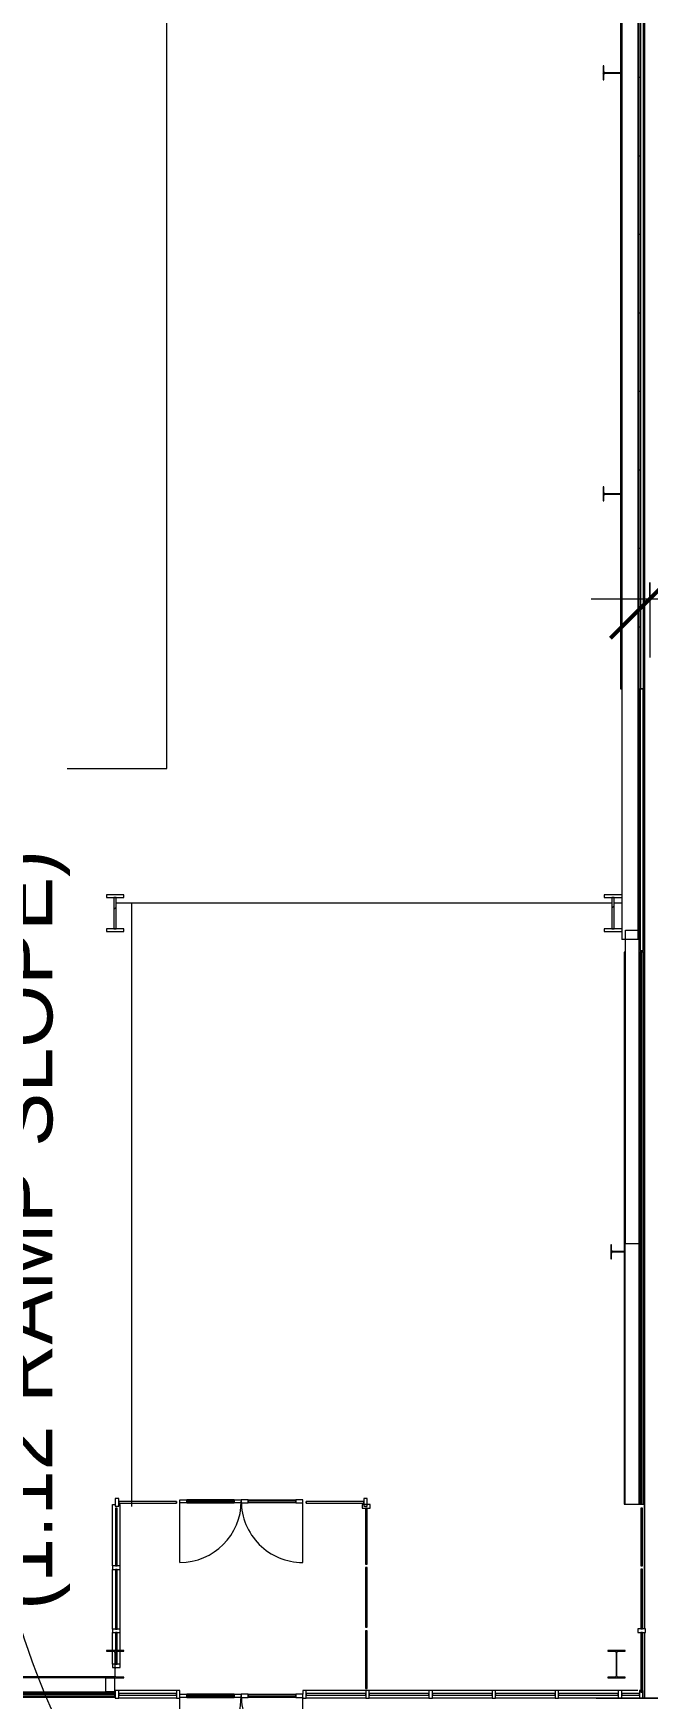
# Model space of a CAD drawing. Header units: inches. Extents: x 1 to 127281, y -26064 to 104775.
# Drawn here: x 25934 to 26286, y -22799 to -21845 of the extents above; entities that cross this region are included whole.
import ezdxf

# ---------------------------------------------------------------- set-up
doc = ezdxf.new("R2010")
doc.units = ezdxf.units.IN
doc.header["$MEASUREMENT"] = 0
for name, color, linetype, lineweight in [('A-ANNO-DIMS', 211, 'Continuous', 9), ('A-ANNO-DIMS-360', 211, 'Continuous', 9), ('A-AREA', 32, 'Continuous', 9), ('A-DOOR', 31, 'Continuous', 9), ('A-FLOR', 192, 'Continuous', 9), ('A-GLAZ-CURT', 52, 'Continuous', 9), ('A-GLAZ-CWMG', 51, 'Continuous', 9), ('A-WALL', 113, 'Continuous', 9), ('A-WALL-PATT', 111, 'Continuous', 15), ('C-BLDG-PADS', 91, 'Continuous', 9), ('C-TOPO', 7, 'Continuous', 9), ('L-SITE-WALL', 31, 'Continuous', 9), ('S-BEAM', 12, 'Continuous', 9), ('S-COLS', 52, 'Continuous', 9)]:
    doc.layers.add(name, color=color, linetype=linetype, lineweight=lineweight)
doc.styles.add('Arial_1', font='arial.ttf', dxfattribs={"height": 33.194237})
doc.dimstyles.new('Linear_-_3_32__Arial', dxfattribs={"dimscale": 12, "dimtxt": 33.75, "dimasz": 3.75, "dimexe": 2.8125, "dimexo": 1.875, "dimgap": 1.875, "dimtad": 1, "dimdec": 4, "dimrnd": 0.0625, "dimzin": 1, "dimdsep": 46, "dimlunit": 4, "dimtxsty": 'Arial_1', "dimblk1": 'OBLIQUE', "dimblk2": 'OBLIQUE', "dimsah": 1, "dimcen": 0.09, "dimdle": 2.8125, "dimazin": 0, "dimtfac": 1, "dimtdec": 4, "dimtix": 1, "dimtmove": 1, "dimatfit": 3, "dimfxl": 1, "dimtvp": 1, "dimtfill": 1, "dimfrac": 2, "dimtolj": 1, "dimtzin": 0, "dimarcsym": 2})
doc.dimstyles.new('Linear_-_3_32__Arial_1', dxfattribs={"dimscale": 12, "dimtxt": 33.75, "dimasz": 3.75, "dimexe": 2.8125, "dimexo": 1.875, "dimgap": 1.875, "dimtad": 1, "dimdec": 4, "dimrnd": 0.0625, "dimzin": 1, "dimdsep": 46, "dimlunit": 4, "dimtxsty": 'Arial_1', "dimblk1": 'OBLIQUE', "dimblk2": 'OBLIQUE', "dimsah": 1, "dimcen": 0.09, "dimdle": 2.8125, "dimazin": 0, "dimtfac": 1, "dimtdec": 4, "dimtix": 1, "dimtmove": 0, "dimatfit": 3, "dimfxl": 1, "dimtvp": 1, "dimtfill": 1, "dimfrac": 2, "dimtolj": 1, "dimtzin": 0, "dimarcsym": 2})
pattern_1 = [(0, (0, 0), (0, 45), []), (90, (0, 0), (-45, 3e-15), [])]
pattern_2 = [(225, (26266.39, -22360.053), (35.63818, -35.63818), []), (225, (26266.39, -22414.053), (35.63818, -35.63818), [])]
pattern_3 = [(225, (25980.89, -22360.053), (35.63818, -35.63818), []), (225, (25980.89, -22414.053), (35.63818, -35.63818), [])]

# ---------------------------------------------------------------- blocks, each defined once
blk = doc.blocks.new('W-Wide Flange-Column - B2_C-V8-Site Plan - Phase 1')
at = {"layer": 'S-COLS'}
h = blk.add_hatch(dxfattribs=at)
h.set_pattern_fill('FP_5', color=256, style=0, pattern_type=2)
h.set_pattern_definition([(225, (25980.89, -22779.43), (35.63818, -35.63818), []), (225, (25980.89, -22833.43), (35.63818, -35.63818), [])])
h.paths.add_polyline_path([(-2.13, 7.87), (-5, 7.87), (-5, 7.44), (-0.84, 7.44), (-0.35, 7.24), (-0.14, 6.75), (-0.25, -7), (-0.35, -7.24), (-1.25, -7.44), (-5, -7.44), (-5, -7.87), (5, -7.87), (5, -7.44), (0.84, -7.44), (0.35, -7.24), (0.14, -6.75), (0.14, 6.75), (0.5, 7.3), (0.84, 7.44), (5, 7.44), (5, 7.87), (-0.13, 7.87)], flags=0)
at = {"layer": 'S-COLS', "lineweight": 13}
for p, q in [((5, 7.87), (-5, 7.87)), ((-5, 7.87), (-5, 7.44)), ((-5, 7.44), (-0.84, 7.44)), ((-0.14, 6.75), (-0.14, -6.75)), ((0.14, -6.75), (0.14, 6.75)), ((0.84, 7.44), (5, 7.44)), ((5, 7.44), (5, 7.87)), ((-0.84, -7.44), (-5, -7.44)), ((-5, -7.44), (-5, -7.87)), ((-5, -7.87), (5, -7.87)), ((5, -7.44), (0.84, -7.44)), ((5, -7.87), (5, -7.44))]:
    blk.add_line(p, q, dxfattribs=at)
for centre, start, end in [((-0.84, 6.75), 0, 90), ((0.84, 6.75), 90, 180), ((-0.84, -6.75), 270, 0), ((0.84, -6.75), 180, 270)]:
    blk.add_arc(centre, 0.691, start, end, dxfattribs=at)
blk = doc.blocks.new('W-Wide Flange-Column - B2_B-1007241-Site Plan - Phase 1')
at = {"layer": 'S-COLS'}
h = blk.add_hatch(dxfattribs=at)
h.set_pattern_fill('FP_6', color=256, style=0, pattern_type=2)
h.set_pattern_definition([(225, (26268.39, -22779.43), (35.63818, -35.63818), []), (225, (26268.39, -22833.43), (35.63818, -35.63818), [])])
h.paths.add_polyline_path([(-2, 7.87), (-5, 7.87), (-5, 7.44), (-0.84, 7.44), (-0.35, 7.24), (-0.14, 6.75), (-0.14, -6.75), (-0.35, -7.24), (-0.84, -7.44), (-5, -7.44), (-5, -7.87), (5, -7.87), (5, -7.44), (0.84, -7.44), (0.35, -7.24), (0.14, -6.75), (0.14, 6.75), (0.5, 7.3), (0.84, 7.44), (5, 7.44), (5, 7.87)], flags=0)
at = {"layer": 'S-COLS', "lineweight": 13}
for p, q in [((5, 7.87), (-5, 7.87)), ((-5, 7.87), (-5, 7.44)), ((-5, 7.44), (-0.84, 7.44)), ((-0.14, 6.75), (-0.14, -6.75)), ((0.14, -6.75), (0.14, 6.75)), ((0.84, 7.44), (5, 7.44)), ((5, 7.44), (5, 7.87)), ((-0.84, -7.44), (-5, -7.44)), ((-5, -7.44), (-5, -7.87)), ((-5, -7.87), (5, -7.87)), ((5, -7.44), (0.84, -7.44)), ((5, -7.87), (5, -7.44))]:
    blk.add_line(p, q, dxfattribs=at)
for centre, start, end in [((-0.84, 6.75), 0, 90), ((0.84, 6.75), 90, 180), ((-0.84, -6.75), 270, 0), ((0.84, -6.75), 180, 270)]:
    blk.add_arc(centre, 0.691, start, end, dxfattribs=at)
blk = doc.blocks.new('Girt_C - 8_D-1076115-Site Plan - Phase 1')
at = {"layer": 'S-BEAM'}
for p, q in [((26273.39, -22358.8), (26273.39, -22538.55)), ((26273.58, -22358.8), (26280.75, -22358.8)), ((26281.39, -22538.55), (26281.39, -22364.05)), ((26273.58, -22538.55), (26273.39, -22538.55)), ((26281.2, -22538.55), (26273.58, -22538.55)), ((26281.39, -22538.55), (26281.2, -22538.55))]:
    blk.add_line(p, q, dxfattribs=at)
blk = doc.blocks.new('System Panel - Glazed-827451-Site Plan - Phase 1')
at = {"layer": 'A-GLAZ-CURT'}
for p, q in [((16.53125, 1.25), (-16.53125, 1.25)), ((-16.53125, 1.25), (-16.53125, 0.25)), ((-16.53125, 0.25), (-16.53125, 1.25)), ((16.53125, 1.25), (-16.53125, 1.25)), ((-16.53125, 0.25), (16.53125, 0.25)), ((-16.53125, 0.25), (16.53125, 0.25)), ((16.53125, 0.25), (16.53125, 1.25)), ((16.53125, 1.25), (16.53125, 0.25))]:
    blk.add_line(p, q, dxfattribs=at)
blk = doc.blocks.new('Door_Single_Storefront - one-827452-Site Plan - Phase 1')
at = {"layer": 'A-DOOR'}
for p, q in [((-17.59375, -1), (-17.59375, 0.75)), ((-17.59375, 0.75), (-13.59375, 0.75)), ((-17.59375, -35.1875), (-17.59375, 0)), ((-13.59375, 0.75), (-13.59375, -1)), ((13.59375, 0.75), (-13.59375, 0.75)), ((-13.59375, -0.5), (-13.59375, 0.25)), ((-13.59375, 0.25), (13.59375, 0.25)), ((13.59375, -1), (13.59375, 0.75)), ((13.59375, 0.75), (17.59375, 0.75)), ((13.59375, 0.25), (13.59375, -0.5)), ((17.59375, 0.75), (17.59375, -1)), ((-13.59375, -1), (-17.59375, -1)), ((13.59375, -0.5), (-13.59375, -0.5)), ((-13.59375, -1), (13.59375, -1)), ((17.59375, -1), (13.59375, -1))]:
    blk.add_line(p, q, dxfattribs=at)
blk.add_arc((-17.59375, 0), 35.1875, 270, 0, dxfattribs=at)
blk = doc.blocks.new('Door_Single_Storefront - one-827453-Site Plan - Phase 1')
at = {"layer": 'A-DOOR'}
for p, q in [((-17.59375, 35.1875), (-17.59375, 0)), ((-13.59375, 1), (-17.59375, 1)), ((-17.59375, 1), (-17.59375, -0.75)), ((-13.59375, -0.75), (-13.59375, 1)), ((-13.59375, 1), (13.59375, 1)), ((13.59375, 0.5), (-13.59375, 0.5)), ((-13.59375, 0.5), (-13.59375, -0.25)), ((17.59375, 1), (13.59375, 1)), ((13.59375, 1), (13.59375, -0.75)), ((13.59375, -0.25), (13.59375, 0.5)), ((17.59375, -0.75), (17.59375, 1)), ((-17.59375, -0.75), (-13.59375, -0.75)), ((-13.59375, -0.25), (13.59375, -0.25)), ((13.59375, -0.75), (-13.59375, -0.75)), ((13.59375, -0.75), (17.59375, -0.75))]:
    blk.add_line(p, q, dxfattribs=at)
blk.add_arc((-17.59375, 0), 35.1875, 360, 90, dxfattribs=at)
blk = doc.blocks.new('System Panel - Glazed-827454-Site Plan - Phase 1')
at = {"layer": 'A-GLAZ-CURT'}
for p, q in [((17.09375, 1.25), (-17.09375, 1.25)), ((-17.09375, 1.25), (-17.09375, 0.25)), ((-17.09375, 0.25), (-17.09375, 1.25)), ((17.09375, 1.25), (-17.09375, 1.25)), ((-17.09375, 0.25), (17.09375, 0.25)), ((-17.09375, 0.25), (17.09375, 0.25)), ((17.09375, 0.25), (17.09375, 1.25)), ((17.09375, 1.25), (17.09375, 0.25))]:
    blk.add_line(p, q, dxfattribs=at)
blk = doc.blocks.new('Rectangular Mullion - Rectangular Mullion 1-779228-Site Plan - Phase 1')
at = {"layer": 'A-GLAZ-CWMG'}
for p, q in [((26016.08, -22794.43), (25983.02, -22794.43)), ((26016.08, -22798.93), (25983.02, -22798.93))]:
    blk.add_line(p, q, dxfattribs=at)
blk = doc.blocks.new('Rectangular Mullion - Rectangular Mullion 1-779229-Site Plan - Phase 1')
at = {"layer": 'A-GLAZ-CWMG'}
for p, q in [((26124.64, -22794.43), (26090.45, -22794.43)), ((26124.64, -22798.93), (26090.45, -22798.93))]:
    blk.add_line(p, q, dxfattribs=at)
blk = doc.blocks.new('Rectangular Mullion - Rectangular Mullion 1-827457-Site Plan - Phase 1')
at = {"layer": 'A-GLAZ-CWMG'}
for p, q in [((-2, 1.5), (0, 1.5)), ((-2, -3), (-2, 1.5)), ((0, 1.5), (0, -3)), ((0, -3), (-2, -3))]:
    blk.add_line(p, q, dxfattribs=at)
blk = doc.blocks.new('Rectangular Mullion - Rectangular Mullion 1-827460-Site Plan - Phase 1')
at = {"layer": 'A-GLAZ-CWMG'}
for p, q in [((0, 1.5), (-2, 1.5)), ((-2, 1.5), (-2, -3)), ((0, -3), (0, 1.5)), ((-2, -3), (0, -3))]:
    blk.add_line(p, q, dxfattribs=at)
blk = doc.blocks.new('Rectangular Mullion - Rectangular Mullion 1-827449-Site Plan - Phase 1')
at = {"layer": 'A-GLAZ-CWMG'}
for p, q in [((-1, 1.5), (1, 1.5)), ((-1, -3), (-1, 1.5)), ((1, 1.5), (1, 1)), ((1, -3), (-1, -3)), ((1, -0.75), (1, -3))]:
    blk.add_line(p, q, dxfattribs=at)
blk = doc.blocks.new('Rectangular Mullion - Rectangular Mullion 1-V15-Site Plan - Phase 1')
at = {"layer": 'A-GLAZ-CWMG'}
for p, q in [((-1, 1.5), (1, 1.5)), ((-1, 1), (-1, 1.5)), ((1, 1.5), (1, -3)), ((-1, -3), (-1, -0.75)), ((1, -3), (-1, -3))]:
    blk.add_line(p, q, dxfattribs=at)
blk = doc.blocks.new('Rectangular Mullion - Rectangular Mullion 1-V16-Site Plan - Phase 1')
at = {"layer": 'A-GLAZ-CWMG'}
for p, q in [((-1, 1.5), (1, 1.5)), ((-1, -3), (-1, 1.5)), ((1, 1.5), (1, -3)), ((1, -3), (-1, -3))]:
    blk.add_line(p, q, dxfattribs=at)
blk = doc.blocks.new('System Panel - Glazed-827461-Site Plan - Phase 1')
at = {"layer": 'A-GLAZ-CURT'}
for p, q in [((5.06, 1.25), (-5.06, 1.25)), ((-5.06, 1.25), (-5.06, 0.25)), ((-5.06, 0.25), (-5.06, 1.25)), ((5.06, 1.25), (-5.06, 1.25)), ((-5.06, 0.25), (5.06, 0.25)), ((-5.06, 0.25), (5.06, 0.25)), ((5.06, 0.25), (5.06, 1.25)), ((5.06, 1.25), (5.06, 0.25))]:
    blk.add_line(p, q, dxfattribs=at)
blk = doc.blocks.new('Rectangular Mullion - Rectangular Mullion 1-779578-Site Plan - Phase 1')
at = {"layer": 'A-GLAZ-CWMG'}
for p, q in [((26280.52, -22794.43), (26271.39, -22794.43)), ((26281.52, -22798.93), (26271.39, -22798.93)), ((26285.02, -22798.93), (26283.52, -22798.93))]:
    blk.add_line(p, q, dxfattribs=at)
blk = doc.blocks.new('System Panel - Glazed-827432-Site Plan - Phase 1')
at = {"layer": 'A-GLAZ-CURT'}
for p, q in [((16.53125, -0.25), (-16.53125, -0.25)), ((-16.53125, -0.25), (-16.53125, -1.25)), ((-16.53125, -1.25), (-16.53125, -0.25)), ((16.53125, -0.25), (-16.53125, -0.25)), ((-16.53125, -1.25), (16.53125, -1.25)), ((-16.53125, -1.25), (16.53125, -1.25)), ((16.53125, -1.25), (16.53125, -0.25)), ((16.53125, -0.25), (16.53125, -1.25))]:
    blk.add_line(p, q, dxfattribs=at)
blk = doc.blocks.new('System Panel - Glazed-V17-Site Plan - Phase 1')
at = {"layer": 'A-GLAZ-CURT'}
for p, q in [((17.09, -0.25), (-17.09, -0.25)), ((-17.09, -0.25), (-17.09, -1.25)), ((-17.09, -1.25), (-17.09, -0.25)), ((16.16, -0.25), (-17.09, -0.25)), ((-17.09, -1.25), (17.09, -1.25)), ((-17.09, -1.25), (16.16, -1.25)), ((17.09, -1.25), (17.09, -0.25))]:
    blk.add_line(p, q, dxfattribs=at)
blk = doc.blocks.new('Rectangular Mullion - Rectangular Mullion 1-V14-Site Plan - Phase 1')
at = {"layer": 'A-GLAZ-CWMG'}
for p, q in [((-1, 3), (1, 3)), ((-1, -1.5), (-1, 3)), ((1, 3), (1, -1.5)), ((1, -1.5), (-1, -1.5))]:
    blk.add_line(p, q, dxfattribs=at)
blk = doc.blocks.new('System Panel - Glazed-V18-Site Plan - Phase 1')
at = {"layer": 'A-GLAZ-CURT'}
for p, q in [((17.09375, -0.25), (-17.09375, -0.25)), ((-17.09375, -0.25), (-17.09375, -1.25)), ((-17.09375, -1.25), (-17.09375, -0.25)), ((17.09375, -0.25), (-17.09375, -0.25)), ((-17.09375, -1.25), (17.09375, -1.25)), ((-17.09375, -1.25), (17.09375, -1.25)), ((17.09375, -1.25), (17.09375, -0.25)), ((17.09375, -0.25), (17.09375, -1.25))]:
    blk.add_line(p, q, dxfattribs=at)
blk = doc.blocks.new('System Panel - Glazed-836902-Site Plan - Phase 1')
at = {"layer": 'A-GLAZ-CURT'}
for p, q in [((16.59375, 1.25), (-16.59375, 1.25)), ((-16.59375, 1.25), (-16.59375, 0.25)), ((-16.59375, 0.25), (-16.59375, 1.25)), ((16.59375, 1.25), (-16.59375, 1.25)), ((-16.59375, 0.25), (16.59375, 0.25)), ((-16.59375, 0.25), (16.59375, 0.25)), ((16.59375, 0.25), (16.59375, 1.25)), ((16.59375, 1.25), (16.59375, 0.25))]:
    blk.add_line(p, q, dxfattribs=at)
blk = doc.blocks.new('System Panel - Glazed-V19-Site Plan - Phase 1')
at = {"layer": 'A-GLAZ-CURT'}
for p, q in [((17.09375, 1.25), (-17.09375, 1.25)), ((-17.09375, 1.25), (-17.09375, 0.25)), ((-17.09375, 0.25), (-17.09375, 1.25)), ((17.09375, 1.25), (-17.09375, 1.25)), ((-17.09375, 0.25), (17.09375, 0.25)), ((-17.09375, 0.25), (17.09375, 0.25)), ((17.09375, 0.25), (17.09375, 1.25)), ((17.09375, 1.25), (17.09375, 0.25))]:
    blk.add_line(p, q, dxfattribs=at)
blk = doc.blocks.new('System Panel - Glazed-836958-Site Plan - Phase 1')
at = {"layer": 'A-GLAZ-CURT'}
for p, q in [((16.06, 1.25), (-16.06, 1.25)), ((-16.06, 1.25), (-16.06, 0.25)), ((-16.06, 0.25), (-16.06, 1.25)), ((16.06, 1.25), (-16.06, 1.25)), ((-16.06, 0.25), (16.06, 0.25)), ((-16.06, 0.25), (16.06, 0.25)), ((16.06, 0.25), (16.06, 1.25)), ((16.06, 1.25), (16.06, 0.25))]:
    blk.add_line(p, q, dxfattribs=at)
blk = doc.blocks.new('Rectangular Mullion - Rectangular Mullion 1-836904-Site Plan - Phase 1')
at = {"layer": 'A-GLAZ-CWMG'}
for p, q in [((-2, 1.5), (0, 1.5)), ((-2, -3), (-2, 1.5)), ((0, 1.5), (0, -3)), ((0, -3), (-2, -3))]:
    blk.add_line(p, q, dxfattribs=at)
blk = doc.blocks.new('System Panel - Glazed-V20-Site Plan - Phase 1')
at = {"layer": 'A-GLAZ-CURT'}
for p, q in [((16.53125, 1.25), (-16.53125, 1.25)), ((-16.53125, 1.25), (-16.53125, 0.25)), ((-16.53125, 0.25), (-16.53125, 1.25)), ((16.53125, 1.25), (-16.53125, 1.25)), ((-16.53125, 0.25), (16.53125, 0.25)), ((-16.53125, 0.25), (16.53125, 0.25)), ((16.53125, 0.25), (16.53125, 1.25)), ((16.53125, 1.25), (16.53125, 0.25))]:
    blk.add_line(p, q, dxfattribs=at)
blk = doc.blocks.new('System Panel - Glazed-V21-Site Plan - Phase 1')
at = {"layer": 'A-GLAZ-CURT'}
for p, q in [((16.53125, 1.25), (-16.53125, 1.25)), ((-16.53125, 1.25), (-16.53125, 0.25)), ((-16.53125, 0.25), (-16.53125, 1.25)), ((16.53125, 1.25), (-16.53125, 1.25)), ((-16.53125, 0.25), (16.53125, 0.25)), ((-16.53125, 0.25), (16.53125, 0.25)), ((16.53125, 0.25), (16.53125, 1.25)), ((16.53125, 1.25), (16.53125, 0.25))]:
    blk.add_line(p, q, dxfattribs=at)
blk = doc.blocks.new('Rectangular Mullion - Rectangular Mullion 1-827472-Site Plan - Phase 1')
at = {"layer": 'A-GLAZ-CWMG'}
for p, q in [((-2, 1.5), (0, 1.5)), ((-2, -3), (-2, 1.5)), ((0, 1.5), (0, -3)), ((0, -3), (-2, -3))]:
    blk.add_line(p, q, dxfattribs=at)
blk = doc.blocks.new('Rectangular Mullion - Rectangular Mullion 1-827475-Site Plan - Phase 1')
at = {"layer": 'A-GLAZ-CWMG'}
for p, q in [((0, 1.5), (-2, 1.5)), ((-2, 1.5), (-2, -3)), ((0, -3), (0, 1.5)), ((-2, -3), (0, -3))]:
    blk.add_line(p, q, dxfattribs=at)
blk = doc.blocks.new('System Panel - Glazed-V24-Site Plan - Phase 1')
at = {"layer": 'A-GLAZ-CURT'}
for p, q in [((16.59375, 1.25), (-16.59375, 1.25)), ((-16.59375, 1.25), (-16.59375, 0.25)), ((-16.59375, 0.25), (-16.59375, 1.25)), ((16.59375, 1.25), (-16.59375, 1.25)), ((-16.59375, 0.25), (16.59375, 0.25)), ((-16.59375, 0.25), (16.59375, 0.25)), ((16.59375, 0.25), (16.59375, 1.25)), ((16.59375, 1.25), (16.59375, 0.25))]:
    blk.add_line(p, q, dxfattribs=at)
blk = doc.blocks.new('System Panel - Glazed-836903-Site Plan - Phase 1')
at = {"layer": 'A-GLAZ-CURT'}
for p, q in [((1.25, 1.25), (-9, 1.25)), ((-9, 1.25), (-9, 0.25)), ((-9, 0.25), (-9, 1.25)), ((1.25, 1.25), (-9, 1.25)), ((-9, 0.25), (1.25, 0.25)), ((-9, 0.25), (1.25, 0.25)), ((9, 1.25), (1.68, 1.25)), ((9, 1.25), (1.68, 1.25)), ((2.12, 0.25), (9, 0.25)), ((2.12, 0.25), (9, 0.25)), ((9, 0.25), (9, 1.25)), ((9, 1.25), (9, 0.25))]:
    blk.add_line(p, q, dxfattribs=at)
blk = doc.blocks.new('Rectangular Mullion - Rectangular Mullion 1-780069-Site Plan - Phase 1')
at = {"layer": 'A-GLAZ-CWMG'}
for p, q in [((25979.39, -22687.93), (25981.02, -22687.93)), ((25979.39, -22723.12), (25979.39, -22687.93)), ((25983.02, -22687.93), (25983.89, -22687.93)), ((25983.89, -22723.12), (25983.89, -22687.93))]:
    blk.add_line(p, q, dxfattribs=at)
blk = doc.blocks.new('Rectangular Mullion - Rectangular Mullion 1-769167-Site Plan - Phase 1')
at = {"layer": 'A-GLAZ-CWMG'}
for p, q in [((24498.2, -22360.55), (24532.39, -22360.55)), ((24498.2, -22365.05), (24532.39, -22365.05))]:
    blk.add_line(p, q, dxfattribs=at)
blk = doc.blocks.new('Rectangular Mullion - Rectangular Mullion 1-784806-Site Plan - Phase 1')
at = {"layer": 'A-GLAZ-CWMG'}
for p, q in [((25979.39, -22771.55), (25979.39, -22761.3)), ((25983.89, -22771.55), (25983.89, -22761.3)), ((25979.39, -22779.3), (25979.39, -22771.99)), ((25983.89, -22779.3), (25983.89, -22771.99))]:
    blk.add_line(p, q, dxfattribs=at)
blk = doc.blocks.new('Rectangular Mullion - Rectangular Mullion 1-V25-Site Plan - Phase 1')
at = {"layer": 'A-GLAZ-CWMG'}
for p, q in [((-2, 1.5), (0, 1.5)), ((-2, 0.14), (-2, 1.5)), ((0, 1.5), (0, 0.14)), ((-2, -3), (-2, -0.14)), ((0, -3), (-2, -3)), ((0, -0.14), (0, -3))]:
    blk.add_line(p, q, dxfattribs=at)
blk = doc.blocks.new('Rectangular Mullion - Rectangular Mullion 1-827470-Site Plan - Phase 1')
at = {"layer": 'A-GLAZ-CWMG'}
for p, q in [((-1, 1.5), (1, 1.5)), ((-1, -3), (-1, 1.5)), ((1, 1.5), (1, -3)), ((1, -3), (-1, -3))]:
    blk.add_line(p, q, dxfattribs=at)
blk = doc.blocks.new('Girt_Z - 10_D-1078090-Site Plan - Phase 1')
at = {"layer": 'S-BEAM'}
for p, q in [((26271.39, -21135.55), (26271.39, -22364.05)), ((26280.75, -22364.05), (26280.75, -21135.55)), ((26280.82, -22364.05), (26280.82, -21135.55)), ((26281.39, -22364.05), (26281.39, -21135.55)), ((26271.58, -22364.05), (26271.39, -22364.05)), ((26280.75, -22364.05), (26271.58, -22364.05)), ((26280.82, -22364.05), (26280.75, -22364.05)), ((26281.39, -22364.05), (26280.82, -22364.05))]:
    blk.add_line(p, q, dxfattribs=at)
blk = doc.blocks.new('columns and girder2 - one-V52-Site Plan - Phase 1')
at = {"layer": 'S-BEAM'}
h = blk.add_hatch(dxfattribs=at)
h.set_pattern_fill('FP_21', color=256, style=0, pattern_type=2)
h.set_pattern_definition(pattern_2)
h.paths.add_polyline_path([(5, -0.5), (-5, -0.5), (-5, -2), (5, -2)], flags=0)
h.paths.add_polyline_path([(5, -20), (-5, -20), (-5, -21.5), (5, -21.5)], flags=0)
h.paths.add_polyline_path([(-0.63, -1204.75), (-4.25, -1204.86), (-4.25, -1206.25), (5, -1206.25), (5, -1204.75), (0.62, -1204.75)], flags=0)
h.paths.add_polyline_path([(5, -1224.25), (-4.25, -1224.36), (-4.25, -1225), (5, -1225)], flags=0)
h = blk.add_hatch(dxfattribs=at)
h.set_pattern_fill('FP_21', color=256, style=0, pattern_type=2)
h.set_pattern_definition(pattern_2)
h.paths.add_polyline_path([(0.62, -2), (-0.63, -2), (-0.63, -20), (0.62, -20)], flags=0)
h.paths.add_polyline_path([(-0.63, -1206.25), (-0.63, -1224.25), (0.62, -1224.25), (0.62, -1206.25)], flags=0)
at = {"layer": 'S-BEAM', "lineweight": 13}
for p, q in [((5, -0.5), (-5, -0.5)), ((-5, -2), (5, -2)), ((0.62, -2), (-0.63, -2)), ((-0.63, -2), (-0.63, -20)), ((0.62, -20), (0.62, -2)), ((5, -2), (5, -0.5)), ((5, -20), (-5, -20)), ((-5, -21.5), (5, -21.5)), ((-0.63, -20), (0.62, -20)), ((5, -21.5), (5, -20))]:
    blk.add_line(p, q, dxfattribs=at)
blk = doc.blocks.new('columns and girder2 - one-V53-Site Plan - Phase 1')
at = {"layer": 'S-BEAM'}
h = blk.add_hatch(dxfattribs=at)
h.set_pattern_fill('FP_22', color=256, style=0, pattern_type=2)
h.set_pattern_definition(pattern_3)
h.paths.add_polyline_path([(-5, -0.5), (-5, -2), (5, -2), (5, -0.5), (-0.63, -0.5)], flags=0)
h.paths.add_polyline_path([(-0.63, -20), (-5, -20), (-5, -21.5), (5, -21.5), (5, -20), (0.62, -20)], flags=0)
h.paths.add_polyline_path([(-5, -1204.75), (-5, -1206.25), (5, -1206.25), (5, -1204.75), (-0.63, -1204.75)], flags=0)
h.paths.add_polyline_path([(5, -1224.25), (-5, -1224.25), (-5, -1225), (5, -1225)], flags=0)
h = blk.add_hatch(dxfattribs=at)
h.set_pattern_fill('FP_22', color=256, style=0, pattern_type=2)
h.set_pattern_definition(pattern_3)
h.paths.add_polyline_path([(0.62, -2), (-0.63, -2), (-0.63, -20), (0.62, -20)], flags=0)
h.paths.add_polyline_path([(0.62, -1206.25), (-0.63, -1206.25), (-0.63, -1224.25), (0.62, -1224.25)], flags=0)
at = {"layer": 'S-BEAM', "lineweight": 13}
for p, q in [((5, -0.5), (-5, -0.5)), ((-5, -0.5), (-5, -2)), ((-5, -2), (5, -2)), ((0.62, -2), (-0.63, -2)), ((-0.63, -2), (-0.63, -20)), ((0.62, -20), (0.62, -2)), ((5, -2), (5, -0.5)), ((5, -20), (-5, -20)), ((-5, -20), (-5, -21.5)), ((-5, -21.5), (5, -21.5)), ((-0.63, -20), (0.62, -20)), ((5, -21.5), (5, -20))]:
    blk.add_line(p, q, dxfattribs=at)
blk = doc.blocks.new('Girt_C - 8_D-1076207-Site Plan - Phase 1')
at = {"layer": 'S-BEAM'}
for p, q in [((25975.39, -22787.3), (25696.39, -22787.3)), ((25975.39, -22787.3), (25975.39, -22787.49)), ((25975.39, -22787.49), (25975.39, -22795.12)), ((24248.39, -22795.3), (25975.39, -22795.3)), ((25975.39, -22795.12), (25975.39, -22795.3))]:
    blk.add_line(p, q, dxfattribs=at)
blk = doc.blocks.new('DIMBLOCK94-Site Plan - Phase 1')
at = {"layer": 'A-ANNO-DIMS-360', "lineweight": 50}
for p, q in [((26287.52, -22168.88), (26310.02, -22146.38)), ((27007.52, -22168.88), (27030.02, -22146.38)), ((26287.52, -22168.88), (26265.02, -22191.38)), ((27007.52, -22168.88), (26985.02, -22191.38))]:
    blk.add_line(p, q, dxfattribs=at)
at = {"layer": 'A-ANNO-DIMS-360'}
for p, q in [((26253.77, -22168.88), (27041.27, -22168.88)), ((26287.52, -22159.56), (26287.52, -22202.63)), ((26287.52, -22168.88), (26287.52, -22159.56)), ((27007.52, -22159.56), (27007.52, -22202.63)), ((27007.52, -22168.88), (27007.52, -22159.56))]:
    blk.add_line(p, q, dxfattribs=at)
at = {"layer": 'A-ANNO-DIMS-360', "color": 0, "insert": (26575.86, -22103.32), "char_height": 33.194, "width": 171.9692, "attachment_point": 1, "line_spacing_factor": 0.938532, "style": 'Arial_1', "bg_fill": 3, "box_fill_scale": 1.25, "bg_fill_color": 0, "bg_fill_transparency": 0}
blk.add_mtext('60\' - 0"', dxfattribs=at)
at = {"layer": 'A-ANNO-DIMS-360', "color": 0, "insert": (26325.33, -22200.24), "char_height": 33.1942, "width": 773.2385, "attachment_point": 1, "line_spacing_factor": 0.938532, "style": 'Arial_1', "bg_fill": 3, "box_fill_scale": 1.25, "bg_fill_color": 0, "bg_fill_transparency": 0}
blk.add_mtext('(UNLIMITED AREA SETBACK)', dxfattribs=at)
blk = doc.blocks.new('_Oblique')
at = {"color": 0, "linetype": 'ByBlock', "lineweight": -2}
blk.add_line((-0.5, -0.5), (0.5, 0.5), dxfattribs=at)
blk = doc.blocks.new('DIMBLOCK95-Site Plan - Phase 1')
at = {"layer": 'A-ANNO-DIMS-360', "lineweight": 50}
for p, q in [((27302.96, -22798.93), (27280.46, -22776.43)), ((27302.96, -22798.93), (27325.46, -22821.43)), ((27302.96, -25801.38), (27280.46, -25778.88)), ((27302.96, -25801.38), (27325.46, -25823.88))]:
    blk.add_line(p, q, dxfattribs=at)
at = {"layer": 'A-ANNO-DIMS-360'}
for p, q in [((26256.7, -22798.93), (27336.71, -22798.93)), ((27302.96, -22798.93), (26256.7, -22798.93)), ((27302.96, -25835.13), (27302.96, -22798.93)), ((26670.02, -25801.38), (27336.71, -25801.38)), ((27302.96, -25801.38), (26670.02, -25801.38))]:
    blk.add_line(p, q, dxfattribs=at)
at = {"layer": 'A-ANNO-DIMS-360', "color": 0, "insert": (27237.4, -24435.67), "char_height": 33.1942, "width": 325.2462, "attachment_point": 1, "rotation": 90, "line_spacing_factor": 0.938532, "style": 'Arial_1', "bg_fill": 3, "box_fill_scale": 1.25, "bg_fill_color": 0, "bg_fill_transparency": 0}
blk.add_mtext('250\' - 2 7/16"', dxfattribs=at)
blk = doc.blocks.new('DIMBLOCK96-Site Plan - Phase 1')
at = {"layer": 'A-ANNO-DIMS-360', "lineweight": 50}
for p, q in [((27302.96, -21124.3), (27280.46, -21101.8)), ((27302.96, -21124.3), (27325.46, -21146.8)), ((27302.96, -22798.93), (27280.46, -22776.43)), ((27302.96, -22798.93), (27325.46, -22821.43))]:
    blk.add_line(p, q, dxfattribs=at)
at = {"layer": 'A-ANNO-DIMS-360'}
for p, q in [((26293.89, -21124.3), (27336.71, -21124.3)), ((27302.96, -21124.3), (26293.89, -21124.3)), ((27302.96, -22798.93), (27302.96, -21124.3)), ((26256.7, -22798.93), (27336.71, -22798.93)), ((27302.96, -22798.93), (26256.7, -22798.93))]:
    blk.add_line(p, q, dxfattribs=at)
at = {"layer": 'A-ANNO-DIMS-360', "color": 0, "insert": (27237.4, -22084.41), "char_height": 33.1942, "width": 294.7154, "attachment_point": 1, "rotation": 90, "line_spacing_factor": 0.938532, "style": 'Arial_1', "bg_fill": 3, "box_fill_scale": 1.25, "bg_fill_color": 0, "bg_fill_transparency": 0}
blk.add_mtext('139\' - 6 5/8"', dxfattribs=at)
blk = doc.blocks.new('DIMBLOCK104-Site Plan - Phase 1')
at = {"layer": 'A-ANNO-DIMS-360'}
for p, q in [((26070.38, -22846.32), (26070.38, -22985.82)), ((26196.99, -22880.07), (26036.63, -22880.07)), ((26070.38, -22880.07), (26196.99, -22880.07)), ((26136.99, -22952.07), (26036.63, -22952.07)), ((26070.38, -22952.07), (26136.99, -22952.07))]:
    blk.add_line(p, q, dxfattribs=at)
at = {"layer": 'A-ANNO-DIMS-360', "lineweight": 50}
for p, q in [((26070.38, -22880.07), (26047.88, -22857.57)), ((26070.38, -22880.07), (26092.88, -22902.57)), ((26070.38, -22952.07), (26047.88, -22929.57)), ((26070.38, -22952.07), (26092.88, -22974.57))]:
    blk.add_line(p, q, dxfattribs=at)
at = {"layer": 'A-ANNO-DIMS-360'}
blk.add_ellipse((26070.38, -22591.24), major_axis=(0, 324.83), ratio=0.515555, start_param=1.570796, end_param=3.141593, dxfattribs=at)
at = {"layer": 'A-ANNO-DIMS-360', "color": 0, "insert": (25911.78, -22748.3), "char_height": 33.1942, "width": 518.4, "attachment_point": 1, "rotation": 90, "line_spacing_factor": 0.938532, "style": 'Arial_1', "bg_fill": 3, "box_fill_scale": 1.25, "bg_fill_color": 0, "bg_fill_transparency": 0}
blk.add_mtext('(1:12 RAMP SLOPE)', dxfattribs=at)
at = {"layer": 'A-ANNO-DIMS-360', "color": 0, "insert": (25859.86, -22591.24), "char_height": 33.194, "width": 141.4385, "attachment_point": 1, "rotation": 90, "line_spacing_factor": 0.938532, "style": 'Arial_1', "bg_fill": 3, "box_fill_scale": 1.25, "bg_fill_color": 0, "bg_fill_transparency": 0}
blk.add_mtext('6\' - 0"', dxfattribs=at)

msp = doc.modelspace()

# ---------------------------------------------------------------- hatches: boundary and pattern name
at = {"layer": 'A-WALL-PATT', "lineweight": 9}
h = msp.add_hatch(dxfattribs=at)
h.set_pattern_fill('FP_10', color=256, style=0, pattern_type=2)
h.set_pattern_definition(pattern_1)
h.paths.add_polyline_path([(26282.390225, -22220.42781), (26282.390225, -21124.30281), (26281.390225, -21124.30281), (26281.390225, -22220.42781)], flags=0)
h = msp.add_hatch(dxfattribs=at)
h.set_pattern_fill('FP_10', color=256, style=0, pattern_type=2)
h.set_pattern_definition(pattern_1)
h.paths.add_polyline_path([(26282.890225, -22687.67781), (26282.890225, -22371.36531), (26282.140225, -22371.36531), (26282.140225, -22687.67781)], flags=0)
h = msp.add_hatch(dxfattribs=at)
h.set_pattern_fill('FP_10', color=256, style=0, pattern_type=2)
h.set_pattern_definition(pattern_1)
h.paths.add_polyline_path([(25959.339427, -22796.80281), (25980.765225, -22796.80281), (25980.765225, -22796.05281), (25836.265225, -22796.05281), (25836.265225, -22796.80281), (25852.445208, -22796.80281)], flags=0)
at = {"layer": 'S-COLS'}
h = msp.add_hatch(dxfattribs=at)
h.set_pattern_fill('FP_7', color=256, style=0, pattern_type=2)
h.set_pattern_definition([(45, (0, 0), (-35.63818, 35.63818), []), (45, (0, 54), (-35.63818, 35.63818), [])])
h.paths.add_polyline_path([(26260.640225, -21871.55281), (26261.073819, -21871.55281), (26261.073819, -21868.388748), (26261.276327, -21867.89985), (26261.765225, -21867.697342), (26270.640225, -21867.697342), (26270.640225, -21867.252949), (26270.265225, -21867.408279), (26261.765225, -21867.408279), (26261.245973, -21867.132489), (26261.073819, -21866.716873), (26261.073819, -21863.55281), (26260.640225, -21863.55281)], flags=0)

# ---------------------------------------------------------------- linework, layer by layer
at = {"layer": 'A-AREA'}
for p, q in [((25981.515225, -22343.05281), (26265.765225, -22343.05281)), ((25990.390225, -22343.05281), (25990.390225, -22686.17781)), ((26267.015225, -22343.05281), (26271.415346, -22343.05281)), ((25990.390225, -22686.17781), (25990.390225, -22687.17781)), ((25990.390225, -22687.17781), (25990.390225, -22689.05281))]:
    msp.add_line(p, q, dxfattribs=at)
at = {"layer": 'A-FLOR'}
for p, q in [((26010.640225, -22266.05281), (26010.640225, -21135.05281)), ((24603.390225, -22266.05281), (26010.640225, -22266.05281))]:
    msp.add_line(p, q, dxfattribs=at)
at = {"layer": 'A-WALL'}
for p, q in [((26282.390225, -22220.42781), (26282.390225, -21123.30281)), ((26282.140225, -22687.67781), (26282.140225, -22371.36531)), ((26282.890225, -22687.67781), (26282.890225, -22371.36531)), ((26283.765225, -22687.67781), (26283.765225, -22371.36531)), ((26273.390225, -22687.67781), (26273.390225, -22538.55281)), ((26281.390225, -22687.67781), (26281.390225, -22538.55281)), ((25975.890225, -22787.30281), (25975.390225, -22787.30281)), ((25980.765225, -22796.05281), (25836.265225, -22796.05281)), ((25980.765225, -22796.80281), (25836.265225, -22796.80281)), ((25980.765225, -22797.67781), (25836.265225, -22797.67781)), ((25980.765225, -22795.30281), (25975.390225, -22795.30281))]:
    msp.add_line(p, q, dxfattribs=at)
at = {"layer": 'A-WALL', "lineweight": 15}
for p, q in [((26281.99395, -22220.49031), (26281.99395, -22370.375785)), ((26283.56875, -22220.49031), (26281.99395, -22220.49031)), ((26283.56875, -22370.375785), (26283.56875, -22220.49031)), ((26281.99395, -22370.375785), (26283.56875, -22370.375785))]:
    msp.add_line(p, q, dxfattribs=at)
at = {"layer": 'C-BLDG-PADS'}
for p, q in [((26284.390225, -22759.17781), (26284.390225, -21121.30281)), ((26284.390225, -22798.30281), (26284.390225, -22761.17781)), ((25836.015225, -22798.30281), (25981.015225, -22798.30281))]:
    msp.add_line(p, q, dxfattribs=at)
at = {"layer": 'C-TOPO'}
for p, q in [((26284.391602, -21121.302246), (26284.391602, -22759.17781)), ((26284.391602, -22761.17781), (26284.391602, -22798.302246)), ((25981.015225, -22798.302246), (25836.015225, -22798.302246))]:
    msp.add_line(p, q, dxfattribs=at)
at = {"layer": 'L-SITE-WALL', "lineweight": 15}
for p, q in [((26283.890225, -22220.42781), (26283.890225, -21121.80281)), ((26270.640225, -21135.05281), (26270.640225, -22220.42781)), ((26270.640225, -22220.42781), (26271.415346, -22220.42781)), ((26281.390225, -22220.42781), (26283.890225, -22220.42781)), ((26272.765225, -22371.36531), (26272.765225, -22687.67781)), ((26273.415346, -22371.36531), (26272.765225, -22371.36531)), ((26284.015225, -22371.36531), (26281.360309, -22371.36531)), ((26284.015225, -22687.67781), (26284.015225, -22371.36531)), ((26272.765225, -22687.67781), (26284.015225, -22687.67781)), ((25980.516383, -22786.67781), (25836.265225, -22786.67781)), ((25980.765225, -22797.92781), (25980.765225, -22787.30281)), ((25836.265225, -22797.92781), (25980.765225, -22797.92781))]:
    msp.add_line(p, q, dxfattribs=at)
at = {"layer": 'S-COLS', "lineweight": 13}
for p, q in [((26261.073819, -21863.55281), (26260.640225, -21863.55281)), ((26260.640225, -21863.55281), (26260.640225, -21871.55281)), ((26261.073819, -21866.716873), (26261.073819, -21863.55281)), ((26271.390225, -21863.55281), (26270.956632, -21863.55281)), ((26270.956632, -21863.55281), (26270.956632, -21866.716873)), ((26260.640225, -21871.55281), (26261.073819, -21871.55281)), ((26261.073819, -21871.55281), (26261.073819, -21868.388748)), ((26270.265225, -21867.408279), (26261.765225, -21867.408279)), ((26261.765225, -21867.697342), (26270.265225, -21867.697342)), ((26270.956632, -21868.388748), (26270.956632, -21871.55281)), ((26270.956632, -21871.55281), (26271.390225, -21871.55281)), ((26261.073819, -22104.80281), (26260.640225, -22104.80281)), ((26260.640225, -22104.80281), (26260.640225, -22112.80281)), ((26261.073819, -22107.966873), (26261.073819, -22104.80281)), ((26261.073819, -22112.80281), (26261.073819, -22109.638748)), ((26270.265225, -22108.658279), (26261.765225, -22108.658279)), ((26261.765225, -22108.947342), (26270.265225, -22108.947342)), ((26271.390225, -22104.80281), (26270.956632, -22104.80281)), ((26270.956632, -22104.80281), (26270.956632, -22107.966873)), ((26270.956632, -22109.638748), (26270.956632, -22112.80281)), ((26260.640225, -22112.80281), (26261.073819, -22112.80281)), ((26270.956632, -22112.80281), (26271.390225, -22112.80281)), ((26265.573819, -22539.05281), (26265.140225, -22539.05281)), ((26265.140225, -22539.05281), (26265.140225, -22547.05281)), ((26265.573819, -22542.216873), (26265.573819, -22539.05281)), ((26273.390225, -22539.05281), (26272.956632, -22539.05281)), ((26272.956632, -22539.05281), (26272.956632, -22542.216873)), ((26273.390225, -22547.05281), (26273.390225, -22539.05281)), ((26265.140225, -22547.05281), (26265.573819, -22547.05281)), ((26265.573819, -22547.05281), (26265.573819, -22543.888748)), ((26272.265225, -22542.908279), (26266.265225, -22542.908279)), ((26266.265225, -22543.197342), (26272.265225, -22543.197342)), ((26272.956632, -22543.888748), (26272.956632, -22547.05281)), ((26272.956632, -22547.05281), (26273.390225, -22547.05281))]:
    msp.add_line(p, q, dxfattribs=at)
for centre, start, end in [((26261.765225, -21866.716873), 180, 270), ((26261.765225, -21868.388748), 90, 180), ((26270.265225, -21866.716873), 270, 0), ((26270.265225, -21868.388748), 0, 90), ((26261.765225, -22107.966873), 180, 270), ((26261.765225, -22109.638748), 90, 180), ((26270.265225, -22107.966873), 270, 0), ((26270.265225, -22109.638748), 0, 90), ((26266.265225, -22542.216873), 180, 270), ((26266.265225, -22543.888748), 90, 180), ((26272.265225, -22542.216873), 270, 0), ((26272.265225, -22543.888748), 0, 90)]:
    msp.add_arc(centre, 0.691406, start, end, dxfattribs=at)

# ---------------------------------------------------------------- block references
at = {"layer": 'A-DOOR'}
for p in [(26035.671475, -22685.92781), (26035.671475, -22797.42781)]:
    msp.add_blockref('Door_Single_Storefront - one-827452-Site Plan - Phase 1', p, dxfattribs=at)
at = {"layer": 'A-DOOR', "rotation": 180}
for p in [(26070.858975, -22685.92781), (26070.858975, -22797.42781)]:
    msp.add_blockref('Door_Single_Storefront - one-827453-Site Plan - Phase 1', p, dxfattribs=at)
at = {"layer": 'A-GLAZ-CURT'}
for name, p, rotation in [('System Panel - Glazed-V24-Site Plan - Phase 1', (25980.890225, -22706.52156), 270), ('System Panel - Glazed-V21-Site Plan - Phase 1', (25999.546475, -22685.92781), 180), ('System Panel - Glazed-V20-Site Plan - Phase 1', (26106.983975, -22685.92781), 180), ('System Panel - Glazed-836958-Site Plan - Phase 1', (26125.640225, -22705.99031), 90), ('System Panel - Glazed-827432-Site Plan - Phase 1', (26283.515225, -22706.45906), 270), ('System Panel - Glazed-827454-Site Plan - Phase 1', (25980.890225, -22742.20906), 270), ('System Panel - Glazed-V19-Site Plan - Phase 1', (26125.640225, -22741.14656), 90), ('System Panel - Glazed-V18-Site Plan - Phase 1', (26283.515225, -22742.08406), 270), ('System Panel - Glazed-836902-Site Plan - Phase 1', (26125.640225, -22776.83406), 90), ('System Panel - Glazed-836903-Site Plan - Phase 1', (25980.890225, -22770.30281), 270), ('System Panel - Glazed-V17-Site Plan - Phase 1', (26283.515225, -22778.27156), 270)]:
    msp.add_blockref(name, p, dxfattribs=dict(at, rotation=rotation))
for name, p in [('System Panel - Glazed-827451-Site Plan - Phase 1', (25999.546475, -22797.42781)), ('System Panel - Glazed-827454-Site Plan - Phase 1', (26107.546475, -22797.42781)), ('System Panel - Glazed-827454-Site Plan - Phase 1', (26143.733975, -22797.42781)), ('System Panel - Glazed-827454-Site Plan - Phase 1', (26179.921475, -22797.42781)), ('System Panel - Glazed-827454-Site Plan - Phase 1', (26216.108975, -22797.42781)), ('System Panel - Glazed-827454-Site Plan - Phase 1', (26252.296475, -22797.42781)), ('System Panel - Glazed-827461-Site Plan - Phase 1', (26276.452725, -22797.42781))]:
    msp.add_blockref(name, p, dxfattribs=at)
at = {"layer": 'A-GLAZ-CWMG'}
for name, p in [('Rectangular Mullion - Rectangular Mullion 1-780069-Site Plan - Phase 1', (0, 0)), ('Rectangular Mullion - Rectangular Mullion 1-827475-Site Plan - Phase 1', (26125.515225, -22685.92781)), ('Rectangular Mullion - Rectangular Mullion 1-784806-Site Plan - Phase 1', (0, 0)), ('Rectangular Mullion - Rectangular Mullion 1-779228-Site Plan - Phase 1', (0, 0)), ('Rectangular Mullion - Rectangular Mullion 1-779229-Site Plan - Phase 1', (0, 0)), ('Rectangular Mullion - Rectangular Mullion 1-779229-Site Plan - Phase 1', (36.1875, 0)), ('Rectangular Mullion - Rectangular Mullion 1-779229-Site Plan - Phase 1', (72.375, 0)), ('Rectangular Mullion - Rectangular Mullion 1-779229-Site Plan - Phase 1', (108.5625, 0)), ('Rectangular Mullion - Rectangular Mullion 1-779229-Site Plan - Phase 1', (144.75, 0)), ('Rectangular Mullion - Rectangular Mullion 1-779578-Site Plan - Phase 1', (0, 0))]:
    msp.add_blockref(name, p, dxfattribs=at)
at = {"layer": 'A-GLAZ-CWMG', "extrusion": (0, 0, -1)}
msp.add_blockref('Rectangular Mullion - Rectangular Mullion 1-827472-Site Plan - Phase 1', (-25981.015225, -22685.92781), dxfattribs=at)
for name, p, rotation in [('Rectangular Mullion - Rectangular Mullion 1-836904-Site Plan - Phase 1', (-26125.640225, -22687.92781), 90), ('Rectangular Mullion - Rectangular Mullion 1-827470-Site Plan - Phase 1', (-25980.890225, -22724.11531), 270), ('Rectangular Mullion - Rectangular Mullion 1-827470-Site Plan - Phase 1', (-25980.890225, -22760.30281), 270), ('Rectangular Mullion - Rectangular Mullion 1-V14-Site Plan - Phase 1', (-26283.515225, -22760.17781), 270), ('Rectangular Mullion - Rectangular Mullion 1-V25-Site Plan - Phase 1', (-25980.890225, -22781.30281), 270), ('Rectangular Mullion - Rectangular Mullion 1-827449-Site Plan - Phase 1', (-26017.077725, -22797.42781), 180), ('Rectangular Mullion - Rectangular Mullion 1-V15-Site Plan - Phase 1', (-26089.452725, -22797.42781), 180), ('Rectangular Mullion - Rectangular Mullion 1-V16-Site Plan - Phase 1', (-26125.640225, -22797.42781), 180), ('Rectangular Mullion - Rectangular Mullion 1-V16-Site Plan - Phase 1', (-26161.827725, -22797.42781), 180), ('Rectangular Mullion - Rectangular Mullion 1-V16-Site Plan - Phase 1', (-26198.015225, -22797.42781), 180), ('Rectangular Mullion - Rectangular Mullion 1-V16-Site Plan - Phase 1', (-26234.202725, -22797.42781), 180), ('Rectangular Mullion - Rectangular Mullion 1-V16-Site Plan - Phase 1', (-26270.390225, -22797.42781), 180), ('Rectangular Mullion - Rectangular Mullion 1-827457-Site Plan - Phase 1', (-26283.515225, -22797.42781), 180)]:
    msp.add_blockref(name, p, dxfattribs=dict(at, rotation=rotation))
at = {"layer": 'A-GLAZ-CWMG'}
for name, p, rotation in [('Rectangular Mullion - Rectangular Mullion 1-769167-Site Plan - Phase 1', (3618.837415, -47257.505536), 90), ('Rectangular Mullion - Rectangular Mullion 1-827460-Site Plan - Phase 1', (25981.015225, -22797.42781), 180)]:
    msp.add_blockref(name, p, dxfattribs=dict(at, rotation=rotation))
at = {"layer": 'S-BEAM', "rotation": 180}
for name, p in [('columns and girder2 - one-V53-Site Plan - Phase 1', (25980.890225, -22360.05281)), ('columns and girder2 - one-V52-Site Plan - Phase 1', (26266.390225, -22360.05281))]:
    msp.add_blockref(name, p, dxfattribs=at)
at = {"layer": 'S-BEAM'}
for name in ['Girt_Z - 10_D-1078090-Site Plan - Phase 1', 'Girt_C - 8_D-1076115-Site Plan - Phase 1', 'Girt_C - 8_D-1076207-Site Plan - Phase 1']:
    msp.add_blockref(name, (0, 0), dxfattribs=at)
at = {"layer": 'S-COLS', "rotation": 180}
for name, p in [('W-Wide Flange-Column - B2_C-V8-Site Plan - Phase 1', (25980.890225, -22779.42781)), ('W-Wide Flange-Column - B2_B-1007241-Site Plan - Phase 1', (26268.390225, -22779.42781))]:
    msp.add_blockref(name, p, dxfattribs=at)

# ---------------------------------------------------------------- next in the draw order: dimensions: what is measured, and where the dimension line sits
at = {"layer": 'A-ANNO-DIMS'}
dim = msp.add_linear_dim(base=(27007.515225, -22168.877485), p1=(26287.515225, -22137.05768), p2=(27007.515225, -22137.05768), text='<>\\X(UNLIMITED AREA SETBACK)', dimstyle='Linear_-_3_32__Arial_1', override={"dimpost": '<>', "dimfxl": 720}, dxfattribs=at)
dim.commit()
dim.dimension.update_dxf_attribs({"geometry": 'DIMBLOCK94-Site Plan - Phase 1', "text_midpoint": (26647.515225, -22168.877485)})
dim = msp.add_linear_dim(base=(26070.384272, -22952.067479), p1=(26219.493844, -22880.067479), p2=(26159.493844, -22952.067479), angle=90, text='<>\\X(1:12 RAMP SLOPE)', dimstyle='Linear_-_3_32__Arial', override={"dimpost": '<>', "dimfxl": 93.722996}, dxfattribs=at)
dim.commit()
dim.dimension.update_dxf_attribs({"geometry": 'DIMBLOCK104-Site Plan - Phase 1', "text_midpoint": (25904.115635, -22591.237182), "dimtype": 160, "text_rotation": 90})
dim = msp.add_linear_dim(base=(27302.962752, -22798.92781), p1=(26647.515225, -25801.376223), p2=(26234.202725, -22798.92781), angle=90, dimstyle='Linear_-_3_32__Arial_1', override={"dimpost": '<>', "dimfxl": 3030.76289}, dxfattribs=at)
dim.commit()
dim.dimension.update_dxf_attribs({"geometry": 'DIMBLOCK95-Site Plan - Phase 1', "text_midpoint": (27263.299566, -24300.152017)})

# ---------------------------------------------------------------- next in the draw order: dimensions: what is measured, and where the dimension line sits
dim = msp.add_linear_dim(base=(27302.962752, -21124.30281), p1=(26234.202725, -22798.92781), p2=(26271.390225, -21124.30281), angle=90, dimstyle='Linear_-_3_32__Arial_1', override={"dimpost": '<>', "dimfxl": 1675.037851}, dxfattribs=at)
dim.commit()
dim.dimension.update_dxf_attribs({"geometry": 'DIMBLOCK96-Site Plan - Phase 1', "text_midpoint": (27263.288245, -21961.61531)})

doc.saveas('drawing.dxf')
